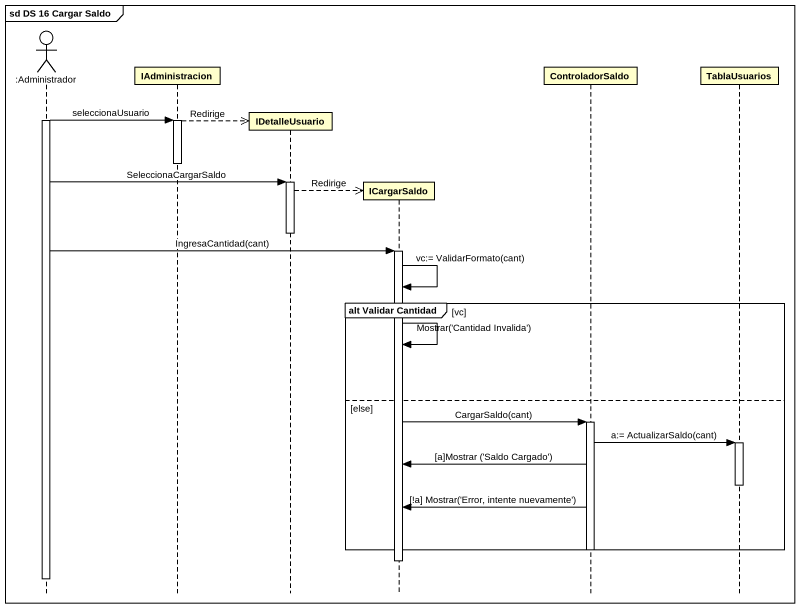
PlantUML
@startuml
mainframe sd DS 16 Cargar Saldo
hide footbox
actor ":Administrador" as Administrador
participant IAdministracion
participant IDetalleUsuario
participant ICargarSaldo
participant ControladorSaldo
participant TablaUsuarios

activate Administrador
Administrador -> IAdministracion : seleccionaUsuario
activate IAdministracion
IAdministracion -->> IDetalleUsuario ** : Redirige
deactivate IAdministracion
Administrador -> IDetalleUsuario : SeleccionaCargarSaldo
activate IDetalleUsuario
IDetalleUsuario -->> ICargarSaldo ** : Redirige
deactivate IDetalleUsuario
Administrador -> ICargarSaldo : IngresaCantidad(cant)
activate ICargarSaldo
ICargarSaldo -> ICargarSaldo : vc:= ValidarFormato(cant)
group alt Validar Cantidad [vc]
  ICargarSaldo -> ICargarSaldo : Mostrar('Cantidad Invalida')
else else
  ICargarSaldo -> ControladorSaldo : CargarSaldo(cant)
  activate ControladorSaldo
  ControladorSaldo -> TablaUsuarios : a:= ActualizarSaldo(cant)
  activate TablaUsuarios
  ControladorSaldo -> ICargarSaldo : [a]Mostrar ('Saldo Cargado')
  deactivate TablaUsuarios
  ControladorSaldo -> ICargarSaldo : [!a] Mostrar('Error, intente nuevamente')
end
deactivate ControladorSaldo
deactivate ICargarSaldo
deactivate Administrador
@enduml
